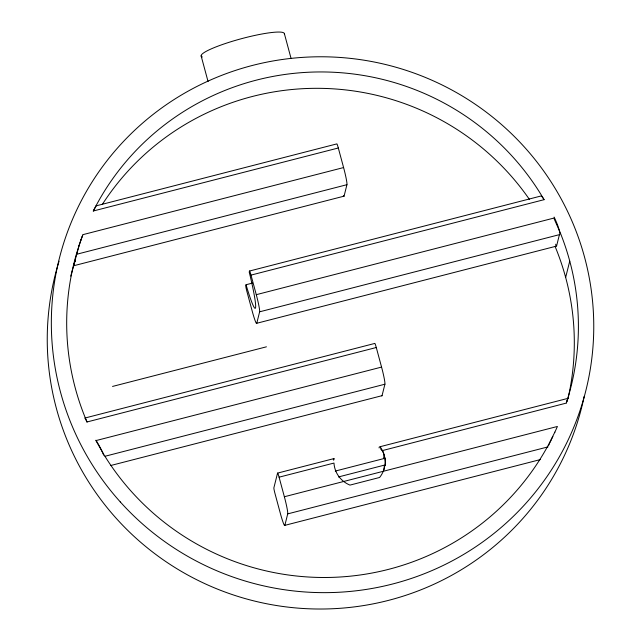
<?xml version="1.0" encoding="UTF-8"?>
<svg xmlns="http://www.w3.org/2000/svg" width="641" height="641" viewBox="0 0 641 641"><rect width="100%" height="100%" fill="white"/><g stroke="black" fill="none" stroke-linecap="round" stroke-linejoin="round"><path stroke-width="0.96" d="M333.657 460.238L334.009 458.579L277.561 473.106L273.875 487.841A5.12 0.409 75.6 0 0 274.997 493.554L280.277 513.12A15.36 1.218 75.6 0 0 284.852 525.348L540.363 459.573M79.188 245.223L73.571 265.871L73.731 265.478M252.538 283.074L246.048 284.74L245.791 285.774A5.12 0.409 75.6 0 0 246.905 291.479L252.185 311.053A15.36 1.218 75.6 0 0 256.761 323.272L556.556 246.104L559.425 234.646L259.629 311.814L256.761 323.272M541.172 195.954L249.477 271.039L249.221 272.064A40.968 3.253 75.6 0 1 255.559 307.76A40.968 3.253 75.6 0 1 246.048 284.74M73.595 265.775L344.073 196.154L346.933 184.696A15.36 1.218 75.6 0 0 343.592 167.557L338.312 147.991A5.12 0.409 75.6 0 0 336.781 143.913L96.206 205.841M284.852 525.348L287.713 513.882A15.36 1.218 75.6 0 0 284.364 496.751L279.083 477.184A5.12 0.409 75.6 0 0 277.561 473.106M110.893 465.47L382.044 395.673L384.912 384.215A15.36 1.218 75.6 0 0 381.563 367.085L376.283 347.51A5.12 0.409 75.6 0 0 374.761 343.44L84.852 418.06M379.063 447.939L379.32 446.913L567.814 398.398M383.598 457.866L384.231 455.35M565.65 277.457L569.745 261.087M73.635 266.063L72.978 268.226A256.063 252.562 14 0 0 70.758 276.151M566.748 401.723L568.022 397.58A256.063 252.562 14 0 0 560.034 232.194L553.824 218.092L256.28 294.684A15.36 1.218 75.6 0 1 259.629 311.814M566.932 401.138L566.54 402.356M567.261 400.088L567.766 398.494M567.157 400.433L566.956 401.058M566.7 401.843L566.364 402.909L566.508 402.468M566.307 403.093L382.413 450.583A25.608 25.255 14 0 1 379.624 477.465L349.962 485.101A25.608 25.255 14 0 1 333.969 463.058L279.083 477.184M74.084 264.413L74.516 263.082M79.099 245.375L80.974 239.91M75.013 261.744L75.366 260.671L74.917 261.889M80.59 241.024L77.072 251.857A256.063 252.562 14 0 0 85.053 417.243L87.024 421.97L376.283 347.51M80.558 241.08L81.968 237.138M80.934 240.006L82.296 236.249M82.088 236.793L82.689 235.191M82.425 235.896L82.889 234.662L343.592 167.557M548.76 445.15L549.025 444.574M284.364 496.751L557.422 426.465L554.753 432.411M549.329 443.925L549.658 443.219M552.879 436.433L552.622 436.986M554.85 432.146L548.68 444.413A256.063 252.562 14 0 1 329.955 577.429A256.063 252.562 14 0 1 103.714 454.301L95.926 440.607L381.563 367.085M549.978 442.546L550.315 441.841M552.446 437.354L551.765 438.789M550.587 441.256L550.964 440.463M551.204 439.974L551.605 439.133M338.312 147.991L93.298 211.001M93.266 211.065L96.094 205.905M93.482 210.641L96.414 205.024A256.063 252.562 14 0 1 315.14 72.008A256.063 252.562 14 0 1 541.373 195.136L541.717 195.705M76.463 254.317L346.933 184.696M249.477 271.039A5.12 0.409 75.6 0 1 251 275.109L544.081 199.672L543.584 198.822M112.536 386.435L266.432 346.821M105.044 456.256L384.912 384.215M335.251 471.079L384.672 458.363M338.424 476.96L384.28 465.158A25.608 25.255 14 0 1 383.751 470.238M287.713 513.882L548.063 446.873M542.062 196.266L542.406 196.835M542.743 197.404L543.248 198.253M555.226 246.793L555.947 248.564A256.063 252.562 14 0 1 567.894 398.958M284.364 33.612L291.03 58.307M201.146 55.951L208.069 81.591M251 275.109L256.28 294.684M202.364 56.993A43.083 6.218 -15.1 0 1 238.54 39.486A43.083 6.218 -15.1 0 1 284.348 34.069M584.183 396.394A271.431 267.722 14 0 1 251.657 600.337A271.431 267.722 14 0 1 59.06 261.199M102.239 204.551A256.063 252.562 14 0 1 529.418 199.415M380.377 447.138A23.637 20.985 38.4 0 1 384.688 457.842M385.041 457.995A29.454 22.235 50.3 0 1 385.345 465.574M380.53 448.836A5.2 0.681 52 0 1 382.228 450.831M344.073 196.154A15.36 1.218 75.6 0 1 343.352 195.641M555.699 244.229A15.448 1.482 68.7 0 1 555.963 246.296M554.112 217.083A15.448 2.548 65.7 0 1 559.513 234.838M382.044 395.673A15.36 1.218 75.6 0 1 381.539 395.553M95.95 440.207A15.608 1.819 59.4 0 1 103.602 455.102M541.525 196.146A5.224 0.609 59.4 0 1 544.065 199.712M85.157 418.325A5.144 0.401 67.4 0 1 86.992 422.098M333.28 459.381A5.2 0.801 85.1 0 1 334.033 458.972M120.284 501.919A271.431 267.722 14 0 0 580.153 410.16A271.431 267.722 14 0 0 267.201 62.065A271.431 267.722 14 0 0 120.284 501.919"/></g></svg>
